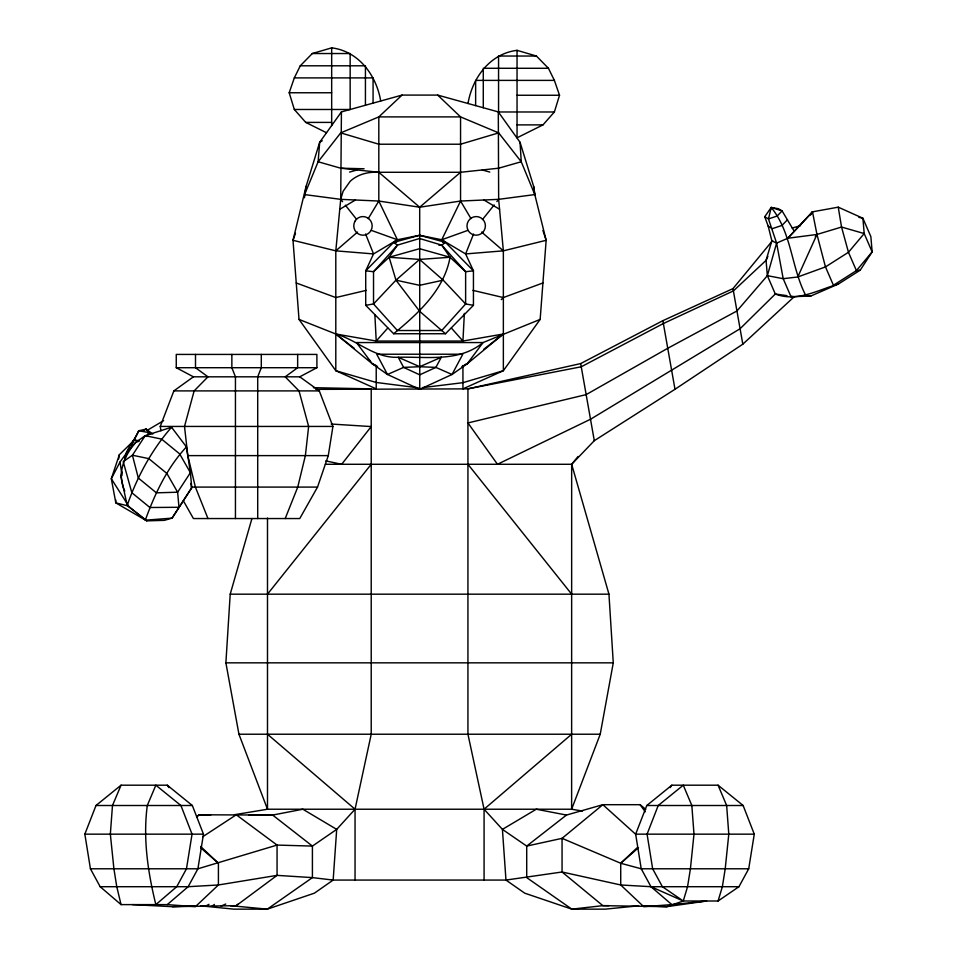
<?xml version="1.0" encoding="UTF-8"?>
<svg xmlns="http://www.w3.org/2000/svg" width="957" height="957" viewBox="0 0 957 957"><rect width="100%" height="100%" fill="white"/><g stroke="black" fill="none" stroke-linecap="round" stroke-linejoin="round"><path stroke-width="1.44" d="M578.1 456.465L571.664 464.277L571.628 809.227L582.502 811.058M462.937 365.562L462.937 388.865L503.358 370.706L503.358 250.842L498.657 199.343L498.31 111.909L520.046 142.282L521.242 161.757L498.657 168.205L460.556 172.284L419.692 207.226L419.752 389.343L387.477 374.486L372.297 363.78L335.799 333.993L299.015 319.411L293.009 240.303L306.108 186.316L319.686 142.282L341.422 111.909L402.036 95.09L437.696 95.09L498.561 111.981L554.378 111.981L559.522 95.257L554.378 80.388L548.433 68.282L536.41 56.032L517.043 50.338C489.84 53.712 472.327 77.876 467.997 103.5M376.221 365.442L376.221 388.865L335.799 370.706L335.799 250.842L340.716 199.343L341.422 111.909M124.697 460.209C125.403 449.108 134.626 440.746 138.741 430.758L146.158 429.107L152.761 434.047M464.36 313.382L462.937 341.039L376.221 341.039L335.799 333.993L354.281 348.372M794.143 231.127L782.096 210.911L778.364 208.698L771.222 207.454L764.739 216.725L768.208 226.187L771.856 240.817L776.617 243.102L787.767 238.257L812.493 211.832L838.248 207.167L862.903 218.256L870.858 236.606L872.15 251.894L860.223 270.161L838.44 284.002L810.89 295.988L794.31 296.646L742.811 344.185L674.996 389.272L594.297 440.687L571.664 464.277L608.951 594.177L613.27 662.842L600.23 734.222L571.628 809.227L267.493 809.227L238.939 734.222L225.888 662.842L230.206 594.177L251.93 518.527M200.48 905.801L233.843 909.15L267.314 909.15L314.398 893.168L333.168 880.069L336.697 829.384L355.047 809.227L371.22 734.222L371.22 388.865L313.382 387.681M422.468 387.633L462.937 382.68L503.358 370.706L540.155 319.411L546.148 240.303L534.796 194.582L533.623 186.316L520.046 142.282M304.434 197.8L306.108 186.316M183.457 500.93L193.41 518.55L299.756 518.55L317.521 487.089L328.287 455.616L332.916 426.439L319.291 390.899L299.756 376.819L193.41 376.819L176.255 367.715L176.255 354.425L316.899 354.425L316.899 367.715L299.756 376.819M203.47 834.157L197.908 868.789L188.158 886.708L167.272 904.616L121.049 904.616L100.162 886.708L90.425 868.789L84.85 834.157L95.987 805.507L121.049 785.195L167.272 785.195L192.333 805.507L203.47 834.157L84.85 834.157M644.539 905.824L666.766 906.686L683.274 901.004L718.073 901.004L738.96 886.708L748.709 868.789L754.272 834.157L743.134 805.507L718.073 785.195L671.85 785.195L646.788 805.507L635.651 834.157L641.226 868.789L650.975 886.708L671.85 904.616L706.649 901.004L666.766 906.686L602.85 905.657L571.819 909.15L524.723 893.168L505.966 880.069L502.425 829.384L484.075 809.227L467.937 734.222L467.937 388.865L580.672 363.576L662.866 320.679L732.99 288.607L772.586 240.554M118.632 459.013L119.362 454.695L134.758 439.682M121.886 471.945L120.857 476.203L127.197 505.392L146.732 520.859L164.425 520.345L172.081 518.12L191.747 487.747L190.407 472.674L186.436 446.919L171.554 427.241L145.201 435.674L136.002 442.122L126.671 452.099L125.307 457.769M787.001 295.641L775.314 294.014L740.084 328.73L590.517 419.25L497.473 464.277L467.937 422.934L586.151 394.619L667.747 348.288L736.95 310.977L767.358 275.664L776.617 243.102L768.471 218.938L771.222 207.454L782.096 210.911L777.144 216.031L768.471 218.938L764.739 216.725M771.856 240.817L766.067 260.376L767.358 275.664L775.314 294.014C797.133 302.4 817.912 289.959 838.44 284.002M393.65 333.742C418.149 313.513 444.251 289.995 450.041 257.266L441.751 245.136L419.585 238.496L397.406 245.136L373.529 271.704L373.529 303.967L397.406 330.524L441.751 330.524L445.507 333.742L473.44 305.319L473.44 270.819L465.628 253.928L441.751 239.752L419.585 235.266L397.406 239.752L373.529 253.928L365.718 270.819L365.718 305.319L393.65 333.742L445.507 333.742M683.274 901.004L687.557 886.708L690.416 868.789L693.992 834.157L691.839 805.507L683.274 785.195L658.213 805.507L647.076 834.157L652.65 868.789L662.4 886.708L683.274 901.004L650.975 886.708L620.722 884.974L562.058 871.994L505.966 880.069M718.073 901.004L722.368 886.708L725.215 868.789L728.791 834.157L726.65 805.507L718.073 785.195M119.362 454.695L111.311 478.727L115.809 502.868L146.732 520.859L127.197 505.392C137.078 476.993 151.661 449.886 171.554 427.241M326.516 132.748L305.738 122.4L294.325 109.481L289.193 92.757L294.325 77.9L300.271 65.794L312.305 53.532L331.672 47.85C358.875 51.223 376.376 75.376 380.719 101.011M295.486 233.281L293.009 240.303L335.799 250.842L373.529 253.928L365.61 234.022M132.927 442.11L133.753 439.837L139.184 440.806M770.206 210.217L771.222 207.454C791.858 232.73 791.128 267.182 805.71 295.33L810.89 295.988M160.943 430.806L160.25 426.439L173.863 390.899L193.41 376.819M473.548 234.022L465.628 253.928L503.358 250.842L546.148 240.303L542.918 230.47M285.198 518.55L297.759 487.089L305.379 455.616L308.644 426.439L299.015 390.899L285.198 376.819L297.651 367.715L297.651 354.425M146.84 436.488L148.514 432.504L146.158 429.107L143.717 430.459M121.049 785.195L112.483 805.507L110.342 834.157L113.907 868.789L116.766 886.708L121.049 904.616M767.358 275.664L783.197 278.69L797.767 276.98L816.967 234.465L812.493 211.832L787.767 238.257L816.967 234.465L841.538 227.048L864.195 233.556L872.15 251.894L856.419 270.628L833.427 285.258L825.472 266.907L816.967 234.465L815.268 236.846M767.885 256.368L766.067 260.376L733.397 290.916L663.368 323.526L581.234 366.782L467.937 388.865L315.846 389.379M811.213 214.488L812.493 211.832L809.789 215.409M402.036 95.09L378.816 116.898L378.816 201.042L397.406 239.752L393.65 242.396L365.718 270.819L373.529 271.704L389.128 257.266L419.585 248.688L450.041 257.266L465.628 271.704L473.44 270.819L445.507 242.396L441.751 239.752L460.556 201.042L460.556 116.898L437.696 95.09M127.807 451.297L120.044 461.98L111.311 478.727L127.867 504.817M133.155 442.074L138.741 430.758L148.514 432.504L150.991 433.892M124.805 457.231L126.898 453.415M128.31 450.879L129.709 448.331M131.109 445.795L132.509 443.258M368.254 218.603L378.816 201.042L419.692 207.226L460.556 201.042L498.657 199.343L534.796 194.582L521.242 161.757L498.657 132.879L460.556 116.898L378.816 116.898L340.716 132.879L318.131 161.757L304.577 194.582L340.716 199.343L378.816 201.042M438.796 245.136L441.751 245.136L465.628 271.704L465.628 303.967L441.751 330.524L419.585 311.216L395.959 280.162L389.128 257.266L397.406 245.136L393.65 242.396L397.406 239.752L371.244 230.35M670.175 787.587L671.85 785.195M419.752 389.343L452.027 374.486L467.219 363.78L483.046 342.558L540.155 319.411M267.493 594.177L371.22 464.277M482.484 219.536L494.171 204.954M496.862 201.592L498.657 199.343M517.043 50.338L517.043 137.808L542.978 124.889L554.378 111.981M387.776 328.048L376.221 341.039L374.881 314.841M450.041 257.266L419.585 259.419L395.959 280.162L373.529 303.967L365.718 305.319M787.491 219.739L781.989 225.421L772.347 228.651L768.208 226.187M186.436 446.919C167.224 467.518 154.819 493.872 145.285 520.189L172.081 518.12L191.747 487.747L190.79 483.441M196.975 816.847L199.032 814.79L272.661 815.065L302.843 809.227L336.697 829.384L312.413 846.084L277.063 845.079L197.908 868.789L90.425 868.789M501.289 299.601L503.358 297.555L542.918 282.973M671.85 904.616L643.738 906.686L620.722 884.974L620.722 863.262L637.458 847.471M645.76 809.359L640.101 804.693L602.85 804.693L566.46 815.065L536.291 809.227L502.425 829.384L526.709 846.084L562.058 838.344L620.722 863.262L638.463 847.746M335.799 250.842L357.535 232.073M571.664 734.222L484.075 809.227L484.075 880.069M461.944 366.495L467.219 363.78L503.358 333.993L462.937 341.039L451.381 328.048M212.071 906.267L214.392 904.425M483.728 349.329L503.358 333.993M566.46 815.065L526.709 846.084L526.709 877.617L571.819 909.15L605.279 909.15L638.642 905.801M196.628 816.572L199.032 814.79L210.815 814.886M132.473 904.616L172.368 906.686L236.271 905.657L277.063 875.368L312.413 877.617L333.168 880.069M441.751 245.136L445.507 242.396L419.585 235.29L393.65 242.396L396.533 242.396M202.824 836.681L236.271 814.79L277.063 845.079L277.063 875.368L218.411 884.974L188.158 886.708L100.162 886.708M322.246 140.763L319.686 142.282L318.131 161.757L340.716 168.205L378.816 172.284L460.556 172.284M339.771 209.284L355.466 200.001M147.378 430.243L163.623 420.649M205.037 906.446L208.961 904.341M225.756 904.03L221.175 906.04M465.078 364.665L467.219 363.78M797.767 276.98L825.472 266.907L848.464 252.277L864.195 233.556L862.903 218.256L858.824 217.287M441.751 239.752L467.925 230.35M498.657 132.879L460.556 144.22L378.816 144.22L340.716 132.879M792.181 228.053L800.554 225.685M138.837 441.333L136.002 442.122C123.931 455.628 116.718 473.835 124.793 491.12M349.556 172.081L357.128 169.963M366.28 290.354L335.799 297.555L296.251 282.973M473.44 305.319L465.628 303.967L443.199 280.162L419.585 285.318L395.959 280.162M860.223 270.161L856.419 270.628L848.464 252.277L841.538 227.048L838.248 207.167M234.561 814.694L267.493 809.227L267.493 518.036M172.368 906.686L194.582 905.824M312.305 53.532L350.154 53.532L350.154 109.481L294.325 109.481M536.41 56.032L498.561 56.032L498.561 111.981M300.271 65.794L365.43 65.794L365.43 105.246M548.433 68.282L483.285 68.282L483.285 107.734M294.325 77.9L373.074 77.9L373.074 103.129M554.378 80.388L475.641 80.388L475.641 105.617M289.193 92.757L331.672 92.757M517.043 95.257L559.522 95.257M305.738 122.4L331.672 122.4M517.043 124.889L542.978 124.889M442.636 242.396L445.507 242.396M176.255 367.715L316.899 367.715M173.863 390.899L319.291 390.899M160.25 426.439L332.916 426.439M195.503 354.425L195.503 367.715L207.968 376.819L194.139 390.899L184.51 426.439L187.787 455.616L328.287 455.616M325.368 464.277L571.664 464.277M191.161 487.089L317.521 487.089M230.206 594.177L608.951 594.177M225.888 662.842L613.27 662.842M238.939 734.222L600.23 734.222M95.987 805.507L192.333 805.507M646.788 805.507L743.134 805.507M249.107 815.065L272.661 815.065L312.413 846.084L312.413 877.617L267.314 909.15L230.314 905.657M635.651 834.157L754.272 834.157M748.709 868.789L641.226 868.789L620.722 863.262M331.589 880.069L507.533 880.069M650.975 886.708L738.96 886.708M608.808 905.657L602.85 905.657L562.058 871.994L562.058 838.344L602.85 804.693L636.034 834.6M340.716 168.205L364.115 168.767M331.194 424.035L371.22 426.571L341.685 464.277L325.787 460.915M389.128 257.266L419.585 259.419L443.199 280.162M167.272 904.616L195.384 906.686L218.411 884.974L218.411 863.262L200.623 846.478M418.137 387.8L376.221 382.465L335.799 370.706L299.015 319.411M791.391 296.239L794.31 296.646L791.14 297.041L783.197 278.69L776.617 243.102M472.89 290.354L503.358 297.555M128.657 506.062L115.809 502.868L115.773 499.901M482.256 169.963L489.817 172.081M335.799 333.993C357.595 340.214 374.45 358.408 398.244 357.272C426.882 356.483 459.157 362.452 483.046 342.558L356.471 342.558L372.297 363.78L377.56 366.495M372.297 363.78L375 364.964M483.919 200.001L499.566 209.248M368.134 359.15L370.443 360.956M419.692 207.226L378.816 172.284A61.511 43.28 42.2 0 0 350.142 181.34L343.108 191.268L340.716 199.343L342.57 201.688M267.493 734.222L355.047 809.227L355.047 880.069M481.622 232.073L503.358 250.842M200.659 847.746L218.411 863.262M146.158 429.107L147.964 431.164M467.937 464.277L571.664 594.177M345.357 205.193L356.483 219.201M640.101 804.693L645.257 811.823M167.272 785.195L168.958 787.587M419.752 388.267L419.585 388.865M460.556 201.042L470.976 218.603M207.968 518.55L195.395 487.089L187.787 455.616M732.99 288.607L742.811 344.185M662.866 320.679L674.996 389.272M580.672 363.576L594.297 440.687M533.623 186.316L534.879 194.929M120.044 461.98L122.006 475.258M331.672 47.85L331.672 125.534M261.297 354.425L261.297 367.715L257.708 376.819L257.708 518.55M235.446 518.55L235.446 376.819L231.857 367.715L231.857 354.425M238.03 904.15A23.279 7.668 -33.7 0 1 236.271 905.657M147.282 805.507C142.88 838.679 147.904 872.329 155.847 904.616L176.734 886.708L186.471 868.789L192.046 834.157L180.909 805.507L155.847 785.195L147.282 805.507M441.273 357.272L435.89 367.404L419.752 374.833L403.615 367.404L398.244 357.272L419.752 366.71L435.89 367.404L452.027 374.486L462.793 354.222L376.723 354.222L387.477 374.486L403.615 367.404L419.752 366.71L441.273 357.272M145.201 435.674L132.425 455.221L123.226 461.669L131.827 492.711L149.902 507.509L178.971 507.282L177.619 492.209L166.865 473.428L148.79 458.63L132.425 455.221L138.31 478.033L156.386 492.831L177.619 492.209L190.407 472.674L179.653 453.881L161.566 439.084L145.201 435.674M482.651 232.479A9.319 9.187 -76.1 0 0 478.632 216.892A9.319 9.187 -76.1 0 0 467.291 228.304A9.319 9.187 -76.1 0 0 482.651 232.479M354.975 221.234A9.319 9.187 76.5 0 0 363.038 235.207A9.319 9.187 76.5 0 0 370.909 221.234A9.319 9.187 76.5 0 0 354.975 221.234"/></g></svg>
